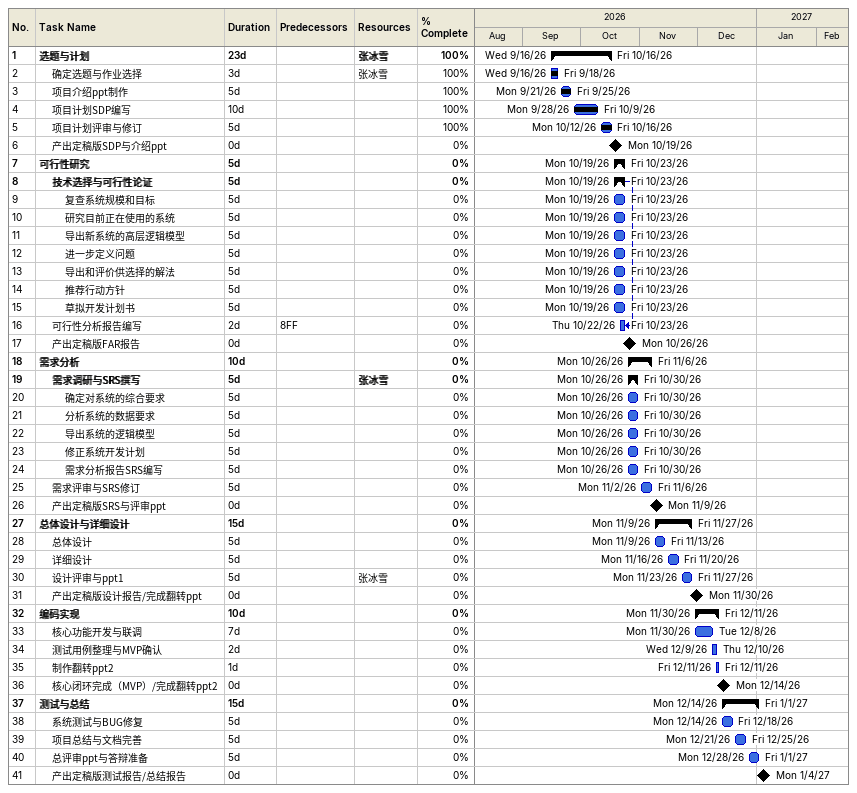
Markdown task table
| ID | Level | Task | Duration | Start | Finish | Predecessors | Resources | % complete |
|---|---|---|---|---|---|---|---|---|
| 1 | 1 | **选题与计划** | 23d | 2026-09-16 | 2026-10-16 |  | 张冰雪 | 100 |
| 2 | 2 | 确定选题与作业选择 | 3d | 2026-09-16 | 2026-09-18 |  | 张冰雪 | 100 |
| 3 | 2 | 项目介绍ppt制作 | 5d | 2026-09-21 | 2026-09-25 |  |  | 100 |
| 4 | 2 | 项目计划SDP编写 | 10d | 2026-09-28 | 2026-10-09 |  |  | 100 |
| 5 | 2 | 项目计划评审与修订 | 5d | 2026-10-12 | 2026-10-16 |  |  | 100 |
| 6 | 2 | 产出定稿版SDP与介绍ppt | 0d | 2026-10-19 | 2026-10-19 |  |  | 0 |
| 7 | 1 | **可行性研究** | 5d | 2026-10-19 | 2026-10-23 |  |  | 0 |
| 8 | 2 | **技术选择与可行性论证** | 5d | 2026-10-19 | 2026-10-23 |  |  | 0 |
| 9 | 3 | 复查系统规模和目标 | 5d | 2026-10-19 | 2026-10-23 |  |  | 0 |
| 10 | 3 | 研究目前正在使用的系统 | 5d | 2026-10-19 | 2026-10-23 |  |  | 0 |
| 11 | 3 | 导出新系统的高层逻辑模型 | 5d | 2026-10-19 | 2026-10-23 |  |  | 0 |
| 12 | 3 | 进一步定义问题 | 5d | 2026-10-19 | 2026-10-23 |  |  | 0 |
| 13 | 3 | 导出和评价供选择的解法 | 5d | 2026-10-19 | 2026-10-23 |  |  | 0 |
| 14 | 3 | 推荐行动方针 | 5d | 2026-10-19 | 2026-10-23 |  |  | 0 |
| 15 | 3 | 草拟开发计划书 | 5d | 2026-10-19 | 2026-10-23 |  |  | 0 |
| 16 | 2 | 可行性分析报告编写 | 2d | 2026-10-22 | 2026-10-23 | 8FF |  | 0 |
| 17 | 2 | 产出定稿版FAR报告 | 0d | 2026-10-26 | 2026-10-26 |  |  | 0 |
| 18 | 1 | **需求分析** | 10d | 2026-10-26 | 2026-11-06 |  |  | 0 |
| 19 | 2 | **需求调研与SRS撰写** | 5d | 2026-10-26 | 2026-10-30 |  | 张冰雪 | 0 |
| 20 | 3 | 确定对系统的综合要求 | 5d | 2026-10-26 | 2026-10-30 |  |  | 0 |
| 21 | 3 | 分析系统的数据要求 | 5d | 2026-10-26 | 2026-10-30 |  |  | 0 |
| 22 | 3 | 导出系统的逻辑模型 | 5d | 2026-10-26 | 2026-10-30 |  |  | 0 |
| 23 | 3 | 修正系统开发计划 | 5d | 2026-10-26 | 2026-10-30 |  |  | 0 |
| 24 | 3 | 需求分析报告SRS编写 | 5d | 2026-10-26 | 2026-10-30 |  |  | 0 |
| 25 | 2 | 需求评审与SRS修订 | 5d | 2026-11-02 | 2026-11-06 |  |  | 0 |
| 26 | 2 | 产出定稿版SRS与评审ppt | 0d | 2026-11-09 | 2026-11-09 |  |  | 0 |
| 27 | 1 | **总体设计与详细设计** | 15d | 2026-11-09 | 2026-11-27 |  |  | 0 |
| 28 | 2 | 总体设计 | 5d | 2026-11-09 | 2026-11-13 |  |  | 0 |
| 29 | 2 | 详细设计 | 5d | 2026-11-16 | 2026-11-20 |  |  | 0 |
| 30 | 2 | 设计评审与ppt1 | 5d | 2026-11-23 | 2026-11-27 |  | 张冰雪 | 0 |
| 31 | 2 | 产出定稿版设计报告/完成翻转ppt | 0d | 2026-11-30 | 2026-11-30 |  |  | 0 |
| 32 | 1 | **编码实现** | 10d | 2026-11-30 | 2026-12-11 |  |  | 0 |
| 33 | 2 | 核心功能开发与联调 | 7d | 2026-11-30 | 2026-12-08 |  |  | 0 |
| 34 | 2 | 测试用例整理与MVP确认 | 2d | 2026-12-09 | 2026-12-10 |  |  | 0 |
| 35 | 2 | 制作翻转ppt2 | 1d | 2026-12-11 | 2026-12-11 |  |  | 0 |
| 36 | 2 | 核心闭环完成（MVP）/完成翻转ppt2 | 0d | 2026-12-14 | 2026-12-14 |  |  | 0 |
| 37 | 1 | **测试与总结** | 15d | 2026-12-14 | 2027-01-01 |  |  | 0 |
| 38 | 2 | 系统测试与BUG修复 | 5d | 2026-12-14 | 2026-12-18 |  |  | 0 |
| 39 | 2 | 项目总结与文档完善 | 5d | 2026-12-21 | 2026-12-25 |  |  | 0 |
| 40 | 2 | 总评审ppt与答辩准备 | 5d | 2026-12-28 | 2027-01-01 |  |  | 0 |
| 41 | 2 | 产出定稿版测试报告/总结报告 | 0d | 2027-01-04 | 2027-01-04 |  |  | 0 |
